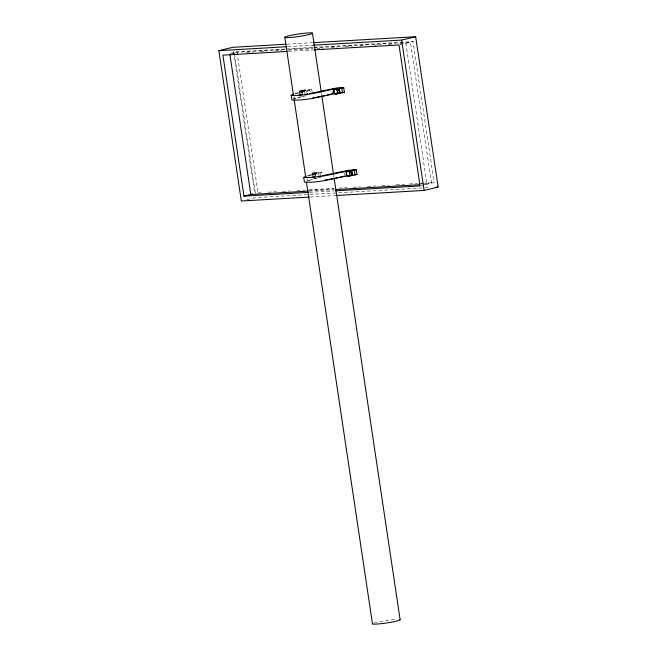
<?xml version="1.0" encoding="UTF-8"?>
<svg xmlns="http://www.w3.org/2000/svg" width="657" height="657" viewBox="0 0 657 657"><rect width="100%" height="100%" fill="white"/><g stroke="black" fill="none" stroke-linecap="round" stroke-linejoin="round"><path stroke-width="0.49" stroke-dasharray="3.29 2.46" d="M299.576 94.756L299.231 92.005L300.766 90.609L302.721 90.14L304.602 91.504L302.647 91.972L300.766 90.609M299.231 92.005L301.177 91.537L302.721 90.14M311.993 175.986L311.763 174.146L313.299 172.75L315.245 172.282L317.126 173.645L317.471 176.405M311.763 174.146L313.709 173.678L315.245 172.282M295.223 93.976L311.73 89.508L312.149 92.317M292.882 99.191L300.602 96.76M307.755 176.125L322.316 172.126L322.595 173.99M306.162 181.061L313.134 178.901M295.165 93.409L306.014 90.625L306.293 92.489M307.698 175.559L318.546 172.766L318.826 174.639M285.056 49.012L236.931 51.796L229.753 53.513L237.949 53.036M399.982 44.725L413.039 41.596L434.105 182.564L424.972 184.748M300.159 93.795L299.74 90.986L304.027 89.96L311.73 89.508M312.691 175.936L312.272 173.128L322.316 172.126M313.299 172.75L315.179 174.113L317.126 173.645M261.067 192.583L255.384 193.38L234.319 52.42L284.489 49.513M246.933 199.654L255.359 197.642L423.847 187.886M421.055 185.693L423.995 184.987M301.473 96.546L303.222 96.136M306.343 95.643L298.557 97.679L295.059 99.347L294.64 96.538M314.005 178.688L315.754 178.277M317.076 178.219L311.09 179.821L307.591 181.488L307.172 178.688M317.972 178.006L320.673 177.357M287.01 44.167L312.543 42.689M287.906 46.663L313.29 45.193M286.074 48.947L312.699 47.411M313.718 47.345L413.039 41.596M288.579 49.275L313.159 47.854M314.177 47.797L410.428 42.229L431.493 183.188L421.26 183.779M246.137 52.568L253.306 52.149M260.468 51.739L266.619 51.377M274.807 50.909L281.976 50.49M288.119 50.137L312.691 48.708M316.789 48.478L323.95 48.06M331.12 47.649L337.263 47.288M345.459 46.811L352.62 46.401M359.79 45.982L365.933 45.629M374.129 45.152L381.29 44.742M388.459 44.323L394.602 43.97M399.727 43.674L405.87 43.321L426.935 184.28L422.837 184.518M288.423 51.361L312.995 49.94M299.74 90.986L306.014 90.625M312.272 173.128L318.546 172.766M268.237 192.164L276.425 191.688M282.567 191.335L289.737 190.916M296.907 190.505L305.094 190.029M309.192 189.791L333.764 188.37M338.881 188.074L347.077 187.598M353.22 187.245L360.389 186.826M367.55 186.416L375.747 185.939M381.889 185.586L389.059 185.167M396.22 184.757L404.416 184.28M409.533 183.985L417.729 183.508M418.747 183.451L421.819 183.27M422.845 183.213L434.105 182.564M308.626 190.3L334.224 188.822M309.184 191.097L333.756 189.676M309.488 192.329L334.06 190.908M424.874 187.828L429.974 187.532M310.375 197.001L334.75 195.597M344.654 173.144L344.933 175.017M332.122 90.995L332.409 92.867M321.413 93.064L321.716 95.093M333.69 175.255L333.994 177.283M310.063 91.849L309.784 89.976L302.08 90.428L302.499 93.228M319.975 172.684L320.534 176.429M307.443 90.543L307.722 92.407M304.027 89.96L304.585 93.696M314.604 172.569L315.023 175.378M293.761 97.17L294.065 99.199M236.931 51.796L257.996 192.756M233.49 51.336L254.604 192.591M315.179 174.113L315.524 176.873M313.709 173.678L313.939 175.518M302.647 91.972L302.877 93.811M301.177 91.537L301.407 93.368M374.301 622.902A13.978 1.24 -8.5 0 1 396.04 619.411"/><path stroke-width="0.99" d="M333.789 89.689L333.666 92.374L335.333 94.255L339.078 92.982L339.201 90.305L337.534 88.424L333.789 89.689L335.735 89.229M335.579 88.884L337.255 90.765L337.131 93.45L335.333 94.255M346.321 171.838L346.198 174.524L347.865 176.405L351.61 175.132L351.733 172.446L350.066 170.565L346.321 171.838L348.267 171.37M348.111 171.034L349.779 172.914L349.655 175.6L347.865 176.405M291.207 95.298C305.423 96.16 319.77 91.865 333.682 89.024L334.38 93.696C320.468 96.546 306.121 100.841 291.905 99.979L291.207 95.298L293.679 93.967M348.703 175.739C334.109 178.022 319.277 183.147 304.437 182.12L303.739 177.439L306.203 176.109M337.534 88.424L334.618 89.319L337.846 88.777M350.066 170.565L347.151 171.461L350.378 170.927M327.235 95.084L332.549 93.803M349.82 175.936L356.948 174.483L356.25 169.802C338.807 171.797 321.404 178.367 303.739 177.439M339.759 177.226L345.073 175.945M309.357 197.067L241.324 201.001L218.855 50.663L232.89 47.296L285.992 44.224M313.29 45.193L401.641 40.077L415.676 36.718L438.145 187.056L424.11 190.423L335.76 195.54M333.682 89.024L339.431 88.687L343.726 87.66L344.424 92.341L337.287 93.787M337.255 90.765L339.201 90.305M339.078 92.982L335.119 94.008L337.953 93.491M287.396 51.427L222.895 55.155L243.961 196.123L252.649 194.037M349.779 172.914L351.733 172.446M351.61 175.132L347.643 176.15L350.485 175.633M324.607 95.635L315.615 97.4M337.14 177.784L329.058 179.369M309.57 93.606L336.138 88.095L343.726 87.66M312.929 97.852L314.695 97.573M322.102 175.748L348.662 170.245L356.25 169.802M324.574 180.141L327.227 179.714M305.078 94.255L307.805 93.894M317.61 176.396L320.337 176.035M298.927 94.92L302.351 94.616M312.313 176.988L314.875 176.758M313.561 42.631L415.676 36.718M218.855 50.663L286.895 46.721M314.021 49.883L399.004 44.963L420.069 185.923L335.086 190.842M334.183 88.564L341.771 88.128L342.469 92.801M341.574 92.506L344.424 92.341M337.731 93.08L339.628 92.966M346.715 170.713L354.304 170.27L355.002 174.951M354.107 174.647L356.948 174.483M350.263 175.222L352.16 175.115M308.158 191.154L250.818 194.48L229.909 54.531M335.809 189.553L419.766 184.699M243.961 196.123L308.47 192.386M436.108 187.179L438.145 187.056M401.641 40.077L424.11 190.423M351.963 170.828L352.661 175.509M339.431 88.687L340.137 93.368M346.214 171.165L346.912 175.838M312.461 33.203A13.978 1.24 -8.5 0 1 291.765 37.359A13.978 1.24 -8.5 0 1 291.692 35.199A13.978 1.24 -8.5 0 1 312.461 33.203L321.257 92.054M321.864 96.111L333.542 174.245M334.15 178.302L400.113 619.691M284.818 37.309L293.457 95.142M294.221 100.217L305.743 177.333M306.499 182.408L372.47 623.797M399.637 619.444A13.978 1.24 -8.5 0 1 386.332 623A13.978 1.24 -8.5 0 1 372.93 623.403"/></g></svg>
